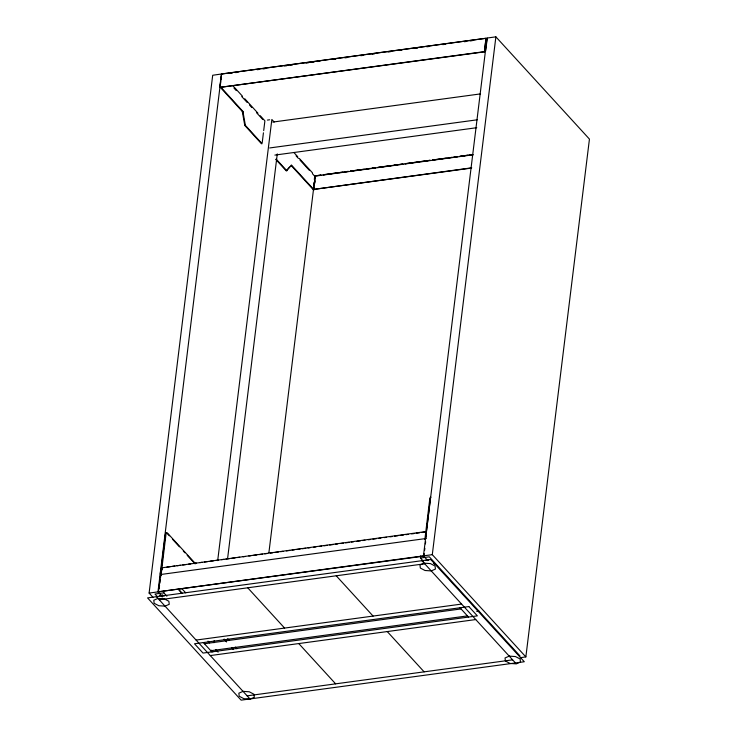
<?xml version="1.0" encoding="UTF-8"?>
<svg xmlns="http://www.w3.org/2000/svg" width="737" height="737" viewBox="0 0 737 737"><rect width="100%" height="100%" fill="white"/><g stroke="black" fill="none" stroke-linecap="round" stroke-linejoin="round"><path stroke-width="1.11" d="M161.117 573.985L161.357 575.182M425.442 538.379L425.535 539.115L424.917 539.125L429.782 498.82A3.261 1.391 82.3 0 1 430.832 497.116M425.562 539.005L430.371 498.737A3.261 1.391 82.3 0 1 430.555 497.917L430.583 497.834A3.317 1.419 82.3 0 1 430.712 497.549M160.5 575.063L165.337 534.684A3.261 1.391 82.3 0 1 165.53 533.855L165.558 533.781A3.317 1.419 82.3 0 1 166.967 533.229L169.353 535.817M160.463 574.989L161.09 574.989L165.936 534.611A3.261 1.391 82.3 0 1 167.539 533.146L195.554 563.704M152.983 597.302L149.114 593.073L212.698 75.257L221.809 73.949M219.737 87.399L221.459 73.967L485.959 38.241L484.393 51.876L219.737 87.399L484.2 51.664M161.827 596.104L157.967 591.875L221.404 75.202M160.233 574.105L160.869 568.964M220.243 86.026L220.768 81.724M221.036 79.578L221.413 76.455M424.208 553.616L424.226 556.085L158.455 591.783L160.574 574.519L426.06 538.517M159.155 588.752L159.56 585.408M159.837 583.188L160.242 579.844M160.519 577.615L160.795 575.385M162.149 569.793L162.048 568.024M162.195 597.016L162.426 595.146L159.358 595.56M166.903 596.215L163.807 592.824L164.075 590.669M262.225 142.619L263.431 132.807M263.699 130.633L264.896 120.822L260.262 115.737M217.691 560.608L271.852 119.477L274.173 122.02M213.951 642.728L214.218 640.573M227.604 558.48L277.278 153.913M313.649 184.895L313.916 182.721M314.321 179.46L314.727 176.189L312.396 173.656M268.894 552.695L315.132 176.134L473.338 154.761M471.726 167.815L313.317 189.455L314.266 184.978M314.542 182.758L315.325 175.885L321.01 175.111M314.045 189.75L291.585 165.226L290.986 165.3L313.446 189.833L314.045 189.75L314.321 187.548M314.856 183.154L315.123 180.952M423.545 561.41L420.44 558.02L420.707 555.855M484.393 51.876L486.005 38.794M486.567 38.453L485.001 51.175L485.6 51.093L487.286 38.25L486.567 38.453L487.166 38.37M424.604 550.382L424.871 548.227M425.396 543.906L425.664 541.75M520.331 657.671L525.859 656.916L432.297 554.666L495.881 36.85L487.028 38.048L423.453 555.864L427.313 560.092M525.859 656.916L589.443 139.1L495.881 36.85M161.873 567.822L426.355 531.506L425.415 539.143M286.969 170.1L289.641 166.903M275.702 159.33L286.297 170.901L291.585 165.226M221.515 74.022L221.607 74.575M160.823 595.818L163.153 595.828M427.018 560.59L428.529 560.378M242.298 111.462L242.906 111.379L245.375 125.364L262.096 143.706L261.506 143.779L244.776 125.437L242.298 111.462L220.105 87.104M267.42 120.085L269.641 119.781M272.81 122.075L480.395 93.912M269.631 147.962L477.217 119.809M274.864 155.092L476.756 127.704M166.838 567.112L170.256 566.652M172.532 566.338L174.807 566.034M177.083 565.721L180.501 565.261M182.776 564.947L186.194 564.487M188.469 564.173L190.745 563.869M194.163 563.409L196.438 563.096M199.856 562.635L202.131 562.322M204.407 562.018L207.825 561.548M210.1 561.244L213.518 560.783M215.794 560.47L218.069 560.166M221.487 559.696L223.762 559.392M226.047 559.079L229.456 558.618M231.74 558.305L235.149 557.845M237.434 557.541L239.709 557.227M243.127 556.767L245.403 556.453M248.82 555.993L251.096 555.68M253.371 555.376L256.789 554.915M259.065 554.602L262.483 554.141M264.758 553.828L267.034 553.524M270.451 553.054L272.727 552.75M275.002 552.437L278.42 551.976M280.696 551.672L282.971 551.359M286.389 550.898L289.807 550.438M292.082 550.124L294.358 549.811M296.633 549.507L300.051 549.047M302.327 548.733L305.744 548.273M308.02 547.959L310.305 547.655M313.713 547.186L315.998 546.882M319.407 546.421L321.682 546.108M323.967 545.804L327.375 545.334M329.66 545.03L333.069 544.569M335.353 544.256L337.629 543.943M341.047 543.482L343.322 543.178M345.598 542.865L349.016 542.404M351.291 542.091L353.567 541.787M356.984 541.317L360.402 540.857M362.678 540.553L364.953 540.239M368.371 539.779L370.647 539.466M372.922 539.162L376.34 538.701M378.615 538.388L380.891 538.074M384.309 537.614L386.584 537.31M390.002 536.84L392.277 536.536M394.553 536.223L397.971 535.762M400.246 535.449L403.664 534.988M405.94 534.684L408.224 534.371M411.633 533.91L413.918 533.597M416.193 533.293L419.611 532.833M421.886 532.519L425.295 532.059M424.88 538.931L425.47 538.858M160.426 574.805L161.016 574.722M149.114 593.073L157.967 591.875M158.455 591.783L432.297 554.666M163.807 592.824L154.954 594.022L157.285 596.565M420.44 558.02L429.293 556.813L520.018 655.967M425.553 560.332L428.621 559.908M159.238 599.798L424.724 563.787M196.097 640.075L461.583 604.073M204.425 643.742L461.058 608.928M476.692 611.341L478.912 611.037M210.8 650.707L467.442 615.902M210.275 655.571L475.761 619.559M247.135 695.848L512.62 659.845M221.791 74.022L485.84 38.342M229.926 73.396L232.201 73.083M235.619 72.622L237.894 72.318M257.241 69.702L259.516 69.398M262.934 68.937L265.209 68.624M284.556 66.008L286.831 65.704M290.249 65.243L292.525 64.939M306.177 63.087L308.453 62.783M311.871 62.323L314.146 62.009M317.564 61.549L319.84 61.245M333.493 59.402L335.777 59.089M344.879 57.864L347.155 57.55M360.808 55.708L363.092 55.404M372.194 54.169L374.47 53.865M388.132 52.014L390.407 51.71M399.509 50.484L401.785 50.171M415.447 48.329L417.722 48.016M426.824 46.79L429.1 46.486M442.762 44.635L445.037 44.331M464.384 41.714L466.659 41.41M470.077 40.95L472.353 40.636M242.418 112.135L243.026 112.052M242.666 113.535L243.265 113.452M244.776 125.437L245.375 125.364M317.564 175.507L320.982 175.047M323.257 174.743L336.92 172.9M339.195 172.587L342.604 172.126M344.879 171.822L348.297 171.362M350.572 171.048L364.235 169.206M366.51 168.902L369.919 168.441M372.203 168.128L375.612 167.667M377.888 167.363L391.55 165.512M393.825 165.208L397.234 164.747M399.518 164.443L402.927 163.983M405.203 163.669L418.865 161.827M421.14 161.514L424.558 161.053M426.834 160.749L430.242 160.288L405.239 163.734M432.518 159.984L446.18 158.133M448.455 157.829L451.873 157.368M454.149 157.055L457.557 156.594M459.833 156.29L467.802 155.212M470.077 154.908L472.353 154.595L459.87 156.355M323.285 174.807L348.325 171.426M350.6 171.113L375.64 167.732M377.924 167.428L402.964 164.038M432.555 160.04L457.594 156.659M313.722 189.4L470.786 168.183M162.426 595.146L164.296 595.938M433.42 563.363L435.291 564.339M293.87 152.495L297.748 156.732M299.305 158.437L312.497 172.845M233.97 88.081L236.301 90.623M241.736 96.556L247.171 102.48M249.502 105.023L251.833 107.565M256.485 112.65L262.704 119.431M296.09 155.857L298.421 158.4M299.968 160.095L309.291 170.265M276.228 159.155L286.896 170.818M421.886 560.691L515.458 662.941M459.999 607.767L468.502 617.062M336.229 575.79L373.088 616.077M387.266 631.563L424.125 671.849M247.733 587.794L284.593 628.071M298.771 643.567L335.63 683.853M172.458 539.208L179.441 546.836M183.32 551.073L184.867 552.768M187.198 555.311L194.964 563.787M181.882 588.66L185.706 592.843M227.696 638.739L229.235 640.407M235.352 647.095L236.881 648.772M178.326 589.121L182.205 593.359M224.094 639.136L226.416 641.669M231.851 647.602L233.399 649.297M179.091 590.125L182.159 593.469M224.149 639.366L226.452 641.872M231.805 647.722L233.334 649.398M208.018 641.144L209.566 642.839M215.775 649.61L218.097 652.153M211.316 650.181L212.864 651.877M203.357 642.572L211.869 651.877M156.41 596.703L249.972 698.952M233.205 86.054L242.482 96.234M244.804 98.776L257.941 113.194M220.704 87.021L242.906 111.379M161.495 574.971L161.292 574.206M161.431 595.828A1.971 0.94 7 0 1 162.352 595.818M157.967 598.407L153.793 600.24L154.134 603.281L158.805 605.722L165.051 606.146L169.234 604.303L168.884 601.272L164.222 598.831L157.967 598.407M424.162 563.169L419.979 565.012L420.33 568.043L424.991 570.493L431.246 570.917L435.42 569.075L435.079 566.044L430.408 563.593L424.162 563.169M243.026 691.361L238.852 693.204L239.193 696.235L243.864 698.676L250.11 699.109L254.293 697.266L253.943 694.236L249.281 691.785L243.026 691.361M509.221 656.123L505.038 657.966L505.389 660.997L510.05 663.447L516.305 663.871L520.488 662.029L520.138 658.998L515.467 656.556L509.221 656.123M430.74 559.494L147.557 597.9L241.119 700.15L524.302 661.743L430.74 559.494M468.843 606.569L194.513 643.779L203.016 653.074L477.355 615.865L468.843 606.569"/></g></svg>
